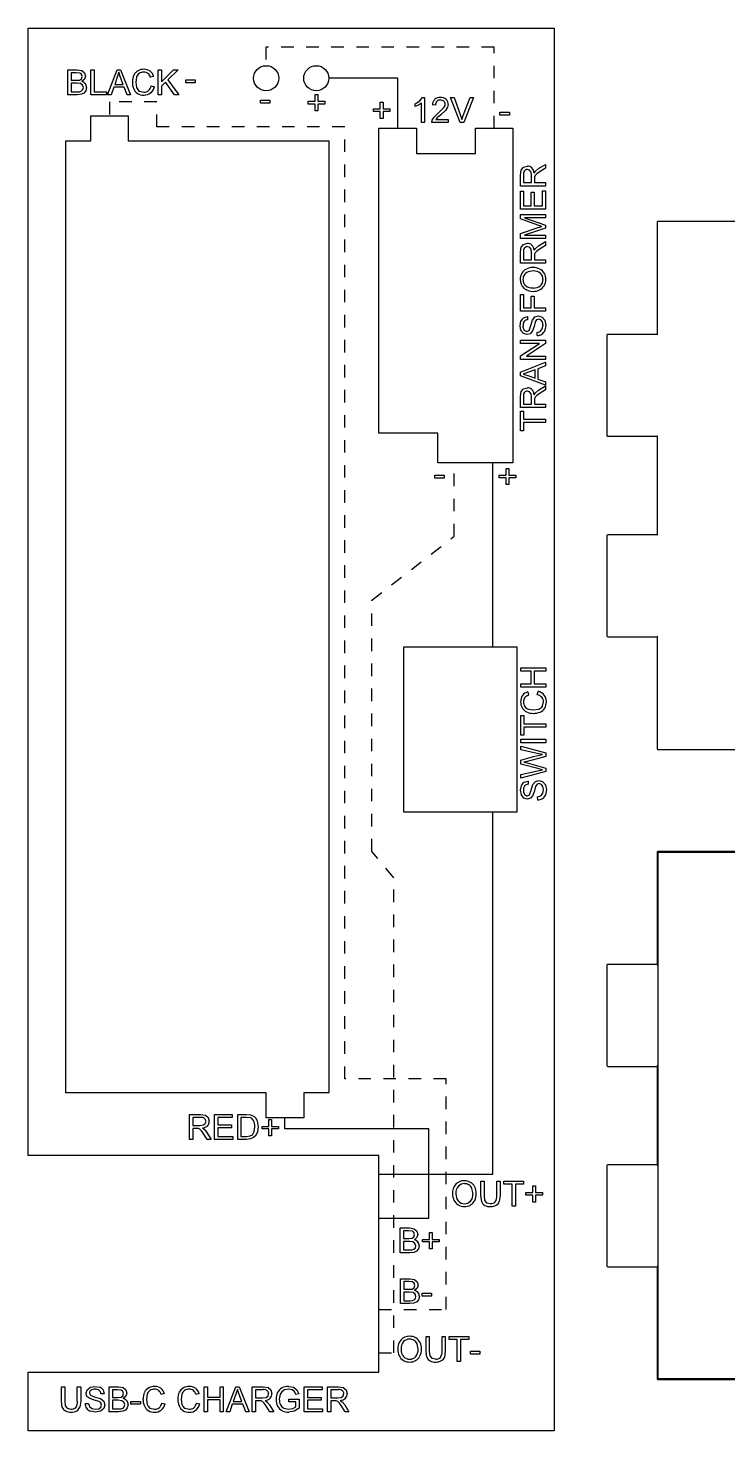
# Model space of a CAD drawing. Extents: x -86 to 84, y -61 to 112.
# Drawn here: x -82.2 to -26.3, y -0.2 to 111.8 of the extents above; entities that cross this region are included whole.
import ezdxf

# ---------------------------------------------------------------- set-up
doc = ezdxf.new("R2010")
doc.units = 0
doc.header["$MEASUREMENT"] = 0
doc.linetypes.add('SMALL-DASH', pattern=[2, 1, -1])
for name, color, linetype in [('CUT', 30, 'CONTINUOUS'), ('DASH', 6, 'CONTINUOUS'), ('ETCH', 96, 'CONTINUOUS')]:
    doc.layers.add(name, color=color, linetype=linetype)

msp = doc.modelspace()

# ---------------------------------------------------------------- linework, layer by layer
at = {"layer": 'CUT'}
for p, q in [((-82.15, 21.75), (-82.15, 111.75)), ((-82.15, 111.75), (-40.15, 111.75)), ((-40.15, 111.75), (-40.15, -0.25)), ((-77.15, 102.75), (-77.15, 104.75)), ((-77.15, 104.75), (-74.15, 104.75)), ((-74.15, 104.75), (-74.15, 102.75)), ((-54.15, 101.75), (-54.15, 103.75)), ((-54.15, 103.75), (-51.15, 103.75)), ((-51.15, 103.75), (-51.15, 101.75)), ((-46.45, 101.75), (-46.45, 103.75)), ((-46.45, 103.75), (-43.45, 103.75)), ((-43.45, 103.75), (-43.45, 101.75)), ((-79.15, 26.75), (-79.15, 102.75)), ((-79.15, 102.75), (-77.15, 102.75)), ((-74.15, 102.75), (-63.15, 102.75)), ((-63.15, 102.75), (-60.15, 102.75)), ((-60.15, 102.75), (-58.15, 102.75)), ((-58.15, 102.75), (-58.15, 26.75)), ((-54.15, 79.75), (-54.15, 101.75)), ((-51.15, 101.75), (-46.45, 101.75)), ((-43.45, 101.75), (-43.45, 79.75)), ((-54.15, 79.4), (-54.15, 79.75)), ((-43.45, 79.75), (-43.45, 79.05)), ((-49.45, 79.4), (-54.15, 79.4)), ((-49.45, 77.05), (-49.45, 79.4)), ((-43.45, 79.05), (-43.45, 77.05)), ((-46.45, 77.05), (-49.45, 77.05)), ((-43.45, 77.05), (-46.45, 77.05)), ((-52.15, 49.15), (-52.15, 62.35)), ((-52.15, 62.35), (-43.15, 62.35)), ((-43.15, 62.35), (-43.15, 49.15)), ((-43.15, 49.15), (-52.15, 49.15)), ((-77.15, 26.75), (-79.15, 26.75)), ((-74.15, 26.75), (-77.15, 26.75)), ((-63.15, 26.75), (-74.15, 26.75)), ((-63.15, 24.75), (-63.15, 26.75)), ((-58.15, 26.75), (-60.15, 26.75)), ((-60.15, 26.75), (-60.15, 24.75)), ((-60.15, 24.75), (-63.15, 24.75)), ((-54.15, 21.75), (-82.15, 21.75)), ((-54.15, 4.45), (-54.15, 21.75)), ((-82.15, 4.45), (-54.15, 4.45)), ((-82.15, 3.75), (-82.15, 4.45)), ((-82.15, -0.25), (-82.15, 3.75)), ((-40.15, -0.25), (-82.15, -0.25))]:
    msp.add_line(p, q, dxfattribs=at)
at = {"layer": 'CUT', "color": 0}
for p, q in [((-31.93, 96.28), (-31.95, 96.24)), ((-31.95, 96.24), (-31.95, 96.23)), ((-31.95, 96.23), (-31.95, 87.3)), ((-31.89, 96.3), (-31.93, 96.28)), ((-31.88, 96.3), (-31.89, 96.3)), ((-19.95, 96.3), (-31.88, 96.3)), ((-35.93, 87.28), (-35.95, 87.24)), ((-35.95, 87.24), (-35.95, 87.23)), ((-35.95, 87.23), (-35.95, 79.23)), ((-35.89, 87.3), (-35.93, 87.28)), ((-35.88, 87.3), (-35.89, 87.3)), ((-31.95, 87.3), (-35.88, 87.3)), ((-31.95, 87.3), (-31.95, 87.29)), ((-31.94, 87.3), (-31.95, 87.3)), ((-31.95, 87.29), (-31.94, 87.27)), ((-31.92, 87.29), (-31.94, 87.3)), ((-31.94, 87.27), (-31.93, 87.27)), ((-31.93, 87.27), (-31.92, 87.29)), ((-35.95, 79.23), (-35.95, 79.22)), ((-35.95, 79.22), (-35.93, 79.18)), ((-35.93, 79.18), (-35.89, 79.16)), ((-35.89, 79.16), (-35.88, 79.16)), ((-35.88, 79.16), (-31.95, 79.16)), ((-31.94, 79.19), (-31.95, 79.17)), ((-31.95, 79.17), (-31.95, 79.16)), ((-31.95, 79.16), (-31.94, 79.16)), ((-31.95, 79.16), (-31.95, 71.3)), ((-31.93, 79.19), (-31.94, 79.19)), ((-31.94, 79.16), (-31.92, 79.17)), ((-31.92, 79.17), (-31.93, 79.19)), ((-35.93, 71.28), (-35.95, 71.24)), ((-35.95, 71.24), (-35.95, 71.23)), ((-35.95, 71.23), (-35.95, 63.23)), ((-35.89, 71.3), (-35.93, 71.28)), ((-35.88, 71.3), (-35.89, 71.3)), ((-31.95, 71.3), (-35.88, 71.3)), ((-31.95, 71.3), (-31.95, 71.29)), ((-31.94, 71.3), (-31.95, 71.3)), ((-31.95, 71.29), (-31.94, 71.27)), ((-31.92, 71.29), (-31.94, 71.3)), ((-31.94, 71.27), (-31.93, 71.27)), ((-31.93, 71.27), (-31.92, 71.29)), ((-35.95, 63.23), (-35.95, 63.22)), ((-35.95, 63.22), (-35.93, 63.18)), ((-35.93, 63.18), (-35.89, 63.16)), ((-35.89, 63.16), (-35.88, 63.16)), ((-35.88, 63.16), (-31.95, 63.16)), ((-31.94, 63.19), (-31.95, 63.17)), ((-31.95, 63.17), (-31.95, 63.16)), ((-31.95, 63.16), (-31.94, 63.16)), ((-31.95, 63.16), (-31.95, 54.23)), ((-31.93, 63.19), (-31.94, 63.19)), ((-31.94, 63.16), (-31.92, 63.17)), ((-31.92, 63.17), (-31.93, 63.19)), ((-31.95, 54.23), (-31.95, 54.22)), ((-31.95, 54.22), (-31.93, 54.18)), ((-31.93, 54.18), (-31.89, 54.16)), ((-31.89, 54.16), (-31.88, 54.16)), ((-31.88, 54.16), (-19.95, 54.16)), ((-31.93, 45.98), (-31.95, 45.94)), ((-31.95, 45.94), (-31.95, 45.93)), ((-31.95, 45.93), (-31.95, 37)), ((-31.89, 46), (-31.93, 45.98)), ((-31.88, 46), (-31.89, 46)), ((-19.95, 46), (-31.88, 46)), ((-35.93, 36.98), (-35.95, 36.94)), ((-35.89, 37), (-35.93, 36.98)), ((-35.88, 37), (-35.89, 37)), ((-31.95, 37), (-35.88, 37)), ((-31.95, 37), (-31.95, 36.99)), ((-31.94, 37), (-31.95, 37)), ((-31.95, 36.99), (-31.94, 36.97)), ((-31.92, 36.99), (-31.94, 37)), ((-31.94, 36.97), (-31.92, 36.97)), ((-31.92, 36.97), (-31.92, 36.99)), ((-35.95, 36.94), (-35.95, 36.93)), ((-35.95, 36.93), (-35.95, 28.93)), ((-35.95, 28.93), (-35.95, 28.92)), ((-35.95, 28.92), (-35.93, 28.88)), ((-35.93, 28.88), (-35.89, 28.86)), ((-35.89, 28.86), (-35.88, 28.86)), ((-35.88, 28.86), (-31.95, 28.86)), ((-31.94, 28.89), (-31.95, 28.87)), ((-31.95, 28.87), (-31.95, 28.86)), ((-31.95, 28.86), (-31.94, 28.86)), ((-31.95, 28.86), (-31.95, 21)), ((-31.92, 28.89), (-31.94, 28.89)), ((-31.94, 28.86), (-31.92, 28.87)), ((-31.92, 28.87), (-31.92, 28.89)), ((-35.93, 20.98), (-35.95, 20.94)), ((-35.95, 20.94), (-35.95, 20.93)), ((-35.95, 20.93), (-35.95, 12.93)), ((-35.89, 21), (-35.93, 20.98)), ((-35.88, 21), (-35.89, 21)), ((-31.95, 21), (-35.88, 21)), ((-31.95, 21), (-31.95, 20.99)), ((-31.94, 21), (-31.95, 21)), ((-31.95, 20.99), (-31.94, 20.97)), ((-31.92, 20.99), (-31.94, 21)), ((-31.94, 20.97), (-31.92, 20.97)), ((-31.92, 20.97), (-31.92, 20.99)), ((-35.95, 12.93), (-35.95, 12.92)), ((-35.95, 12.92), (-35.93, 12.88)), ((-35.93, 12.88), (-35.89, 12.86)), ((-35.89, 12.86), (-35.88, 12.86)), ((-35.88, 12.86), (-31.95, 12.86)), ((-31.94, 12.89), (-31.95, 12.87)), ((-31.95, 12.87), (-31.95, 12.86)), ((-31.95, 12.86), (-31.94, 12.86)), ((-31.95, 12.86), (-31.95, 3.93)), ((-31.92, 12.89), (-31.94, 12.89)), ((-31.94, 12.86), (-31.92, 12.87)), ((-31.92, 12.87), (-31.92, 12.89)), ((-31.95, 3.93), (-31.95, 3.92)), ((-31.95, 3.92), (-31.93, 3.88)), ((-31.93, 3.88), (-31.89, 3.86)), ((-31.89, 3.86), (-31.88, 3.86)), ((-31.88, 3.86), (-24.88, 3.86))]:
    msp.add_line(p, q, dxfattribs=at)
at = {"layer": 'CUT'}
for centre in [(-63.15, 107.75), (-59.15, 107.75)]:
    msp.add_circle(centre, 1, dxfattribs=at)
at = {"layer": 'DASH', "linetype": 'SMALL-DASH'}
for p, q in [((-44.95, 110.24), (-63.17, 110.24)), ((-63.17, 110.24), (-63.16, 108.75)), ((-44.95, 103.75), (-44.95, 110.24)), ((-71.88, 105.86), (-75.65, 105.86)), ((-75.65, 105.86), (-75.65, 104.75)), ((-71.88, 103.86), (-71.88, 105.86)), ((-56.88, 103.86), (-71.88, 103.86)), ((-56.88, 27.86), (-56.88, 103.86)), ((-48.15, 71.18), (-48.15, 77.05)), ((-54.71, 66.07), (-48.15, 71.18)), ((-54.71, 46.02), (-54.71, 66.07)), ((-52.97, 43.9), (-54.71, 46.02)), ((-52.97, 5.98), (-52.97, 43.9)), ((-48.79, 27.86), (-56.88, 27.86)), ((-48.79, 9.45), (-48.79, 27.86)), ((-54.15, 9.45), (-48.79, 9.45)), ((-54.15, 5.98), (-52.97, 5.98))]:
    msp.add_line(p, q, dxfattribs=at)
at = {"layer": 'ETCH'}
for p, q in [((-78.99, 106.43), (-78.99, 108.42)), ((-78.99, 108.42), (-78.24, 108.42)), ((-78.72, 108.19), (-78.72, 107.58)), ((-78.32, 108.19), (-78.72, 108.19)), ((-78.72, 107.58), (-78.29, 107.58)), ((-78.02, 108.16), (-78.32, 108.19)), ((-78.29, 107.58), (-78.04, 107.6)), ((-78.24, 108.42), (-77.87, 108.36)), ((-78.04, 107.6), (-77.89, 107.7)), ((-77.89, 108.06), (-78.02, 108.16)), ((-77.84, 107.88), (-77.89, 108.06)), ((-77.89, 107.7), (-77.84, 107.88)), ((-77.87, 108.36), (-77.65, 108.17)), ((-77.65, 107.67), (-77.86, 107.48)), ((-77.65, 108.17), (-77.58, 107.91)), ((-77.58, 107.91), (-77.65, 107.67)), ((-77.14, 106.43), (-77.14, 108.42)), ((-77.14, 108.42), (-76.88, 108.42)), ((-76.88, 108.42), (-76.88, 106.66)), ((-75.81, 106.43), (-75.05, 108.42)), ((-75.03, 107.83), (-75.24, 107.25)), ((-75.05, 108.42), (-74.77, 108.42)), ((-74.91, 108.22), (-75.03, 107.83)), ((-74.77, 107.8), (-74.91, 108.22)), ((-74.77, 108.42), (-73.97, 106.43)), ((-74.55, 107.25), (-74.77, 107.8)), ((-73.5, 107.83), (-73.56, 107.44)), ((-72.12, 107.88), (-72.38, 107.82)), ((-71.76, 106.43), (-71.76, 108.42)), ((-71.76, 108.42), (-71.49, 108.42)), ((-71.49, 108.42), (-71.49, 107.47)), ((-71.49, 107.47), (-70.54, 108.42)), ((-70.17, 108.42), (-70.99, 107.62)), ((-70.99, 107.62), (-70.12, 106.43)), ((-70.54, 108.42), (-70.17, 108.42)), ((-69.57, 107.39), (-69.57, 107.62)), ((-69.57, 107.62), (-68.81, 107.62)), ((-68.81, 107.62), (-68.81, 107.39)), ((-52.65, 107.75), (-58.15, 107.75)), ((-52.65, 107.65), (-52.65, 107.75)), ((-52.65, 103.75), (-52.65, 107.65)), ((-78.23, 106.43), (-78.99, 106.43)), ((-78.72, 107.35), (-78.72, 106.66)), ((-78.26, 107.35), (-78.72, 107.35)), ((-78.72, 106.66), (-78.22, 106.66)), ((-77.97, 107.32), (-78.26, 107.35)), ((-77.9, 106.47), (-78.23, 106.43)), ((-78.22, 106.66), (-78.04, 106.67)), ((-78.04, 106.67), (-77.89, 106.73)), ((-77.81, 107.2), (-77.97, 107.32)), ((-77.69, 106.56), (-77.9, 106.47)), ((-77.89, 106.73), (-77.78, 106.84)), ((-77.74, 107.01), (-77.81, 107.2)), ((-77.78, 106.84), (-77.74, 107.01)), ((-77.54, 106.75), (-77.69, 106.56)), ((-77.48, 107.01), (-77.54, 106.75)), ((-75.89, 106.43), (-77.14, 106.43)), ((-76.88, 106.66), (-75.89, 106.66)), ((-75.89, 106.66), (-75.89, 106.43)), ((-75.53, 106.43), (-75.81, 106.43)), ((-75.32, 107.04), (-75.53, 106.43)), ((-74.47, 107.04), (-75.32, 107.04)), ((-75.24, 107.25), (-74.55, 107.25)), ((-74.25, 106.43), (-74.47, 107.04)), ((-73.97, 106.43), (-74.25, 106.43)), ((-73.56, 107.44), (-73.49, 107)), ((-73.26, 106.72), (-72.92, 106.63)), ((-72.34, 107.13), (-72.07, 107.07)), ((-71.49, 106.43), (-71.76, 106.43)), ((-71.17, 107.43), (-71.49, 107.12)), ((-71.49, 107.12), (-71.49, 106.43)), ((-70.46, 106.43), (-71.17, 107.43)), ((-70.12, 106.43), (-70.46, 106.43)), ((-68.81, 107.39), (-69.57, 107.39)), ((-59.24, 105.91), (-59.24, 106.45)), ((-59.24, 106.45), (-59.02, 106.45)), ((-59.02, 106.45), (-59.02, 105.91)), ((-63.61, 105.76), (-63.61, 105.99)), ((-63.61, 105.99), (-62.85, 105.99)), ((-62.85, 105.76), (-63.61, 105.76)), ((-62.85, 105.99), (-62.85, 105.76)), ((-59.79, 105.69), (-59.79, 105.91)), ((-59.79, 105.91), (-59.24, 105.91)), ((-59.24, 105.69), (-59.79, 105.69)), ((-59.24, 105.15), (-59.24, 105.69)), ((-59.02, 105.91), (-58.47, 105.91)), ((-58.47, 105.69), (-59.02, 105.69)), ((-59.02, 105.69), (-59.02, 105.15)), ((-58.47, 105.91), (-58.47, 105.69)), ((-54.59, 105.08), (-54.59, 105.3)), ((-54.59, 105.3), (-54.05, 105.3)), ((-54.05, 105.3), (-54.05, 105.84)), ((-54.05, 105.84), (-53.82, 105.84)), ((-53.82, 105.84), (-53.82, 105.3)), ((-53.82, 105.3), (-53.27, 105.3)), ((-53.27, 105.3), (-53.27, 105.08)), ((-51.25, 105.71), (-50.89, 105.95)), ((-51.25, 105.48), (-51.25, 105.71)), ((-50.99, 105.6), (-51.25, 105.48)), ((-50.75, 105.77), (-50.99, 105.6)), ((-50.89, 105.95), (-50.67, 106.21)), ((-50.75, 104.21), (-50.75, 105.77)), ((-50.67, 106.21), (-50.51, 106.21)), ((-50.51, 106.21), (-50.51, 104.21)), ((-49.65, 105.6), (-49.89, 105.63)), ((-49.43, 104.95), (-48.99, 105.38)), ((-48.67, 105.43), (-48.83, 105.18)), ((-48.62, 105.66), (-48.67, 105.43)), ((-47.67, 104.21), (-48.43, 106.2)), ((-48.43, 106.2), (-48.15, 106.2)), ((-48.15, 106.2), (-47.64, 104.76)), ((-47.42, 104.76), (-46.87, 106.2)), ((-46.59, 106.2), (-47.38, 104.21)), ((-46.87, 106.2), (-46.59, 106.2)), ((-59.02, 105.15), (-59.24, 105.15)), ((-54.05, 105.08), (-54.59, 105.08)), ((-54.05, 104.54), (-54.05, 105.08)), ((-53.82, 104.54), (-54.05, 104.54)), ((-53.27, 105.08), (-53.82, 105.08)), ((-53.82, 105.08), (-53.82, 104.54)), ((-50.51, 104.21), (-50.75, 104.21)), ((-49.92, 104.21), (-49.9, 104.39)), ((-48.62, 104.21), (-49.92, 104.21)), ((-49.9, 104.39), (-49.74, 104.65)), ((-49.74, 104.65), (-49.43, 104.95)), ((-49.49, 104.59), (-49.6, 104.45)), ((-49.6, 104.45), (-48.62, 104.45)), ((-49.2, 104.83), (-49.49, 104.59)), ((-48.83, 105.18), (-49.2, 104.83)), ((-48.62, 104.45), (-48.62, 104.21)), ((-47.38, 104.21), (-47.67, 104.21)), ((-47.64, 104.76), (-47.53, 104.44)), ((-47.53, 104.44), (-47.42, 104.76)), ((-44.5, 104.8), (-44.5, 105.03)), ((-44.5, 105.03), (-43.74, 105.03)), ((-43.74, 104.8), (-44.5, 104.8)), ((-43.74, 105.03), (-43.74, 104.8)), ((-41.4, 100.53), (-40.86, 100.87)), ((-40.86, 100.87), (-40.86, 100.56)), ((-42.84, 100.02), (-42.79, 100.42)), ((-42.84, 99.14), (-42.84, 100.02)), ((-42.79, 100.42), (-42.6, 100.64)), ((-42.62, 100.03), (-42.62, 99.41)), ((-42.6, 100.64), (-42.3, 100.72)), ((-42.12, 100.41), (-42.3, 100.46)), ((-42, 100.25), (-42.12, 100.41)), ((-41.96, 99.97), (-42, 100.25)), ((-41.96, 99.41), (-41.96, 99.97)), ((-41.76, 100.17), (-41.66, 100.32)), ((-41.73, 99.86), (-41.74, 99.71)), ((-41.74, 99.71), (-41.74, 99.41)), ((-41.67, 99.98), (-41.73, 99.86)), ((-41.54, 100.11), (-41.67, 99.98)), ((-41.66, 100.32), (-41.4, 100.53)), ((-41.27, 100.3), (-41.54, 100.11)), ((-40.86, 100.56), (-41.27, 100.3)), ((-40.86, 99.14), (-42.84, 99.14)), ((-42.84, 97.3), (-42.84, 98.72)), ((-42.84, 98.72), (-42.62, 98.72)), ((-42.62, 99.41), (-41.96, 99.41)), ((-42.62, 98.72), (-42.62, 97.57)), ((-42, 97.57), (-42, 98.65)), ((-42, 98.65), (-41.77, 98.65)), ((-41.77, 98.65), (-41.77, 97.57)), ((-41.74, 99.41), (-40.86, 99.41)), ((-41.09, 97.57), (-41.09, 98.77)), ((-41.09, 98.77), (-40.86, 98.77)), ((-40.86, 99.41), (-40.86, 99.14)), ((-40.86, 98.77), (-40.86, 97.3)), ((-42.62, 97.57), (-42, 97.57)), ((-41.77, 97.57), (-41.09, 97.57)), ((-40.86, 97.3), (-42.84, 97.3)), ((-42.84, 96.52), (-42.84, 96.87)), ((-42.84, 96.87), (-40.86, 96.87)), ((-41.46, 96.03), (-42.84, 96.52)), ((-40.86, 96.6), (-42.52, 96.6)), ((-42.52, 96.6), (-40.86, 96.02)), ((-40.86, 96.87), (-40.86, 96.6)), ((-42.84, 95.36), (-41.44, 95.83)), ((-42.84, 94.95), (-42.84, 95.36)), ((-40.86, 95.79), (-42.54, 95.22)), ((-42.54, 95.22), (-40.86, 95.22)), ((-41.15, 95.92), (-41.46, 96.03)), ((-41.44, 95.83), (-41.15, 95.92)), ((-40.86, 96.02), (-40.86, 95.79)), ((-40.86, 95.22), (-40.86, 94.95)), ((-40.86, 94.95), (-42.84, 94.95)), ((-42.84, 93.87), (-42.79, 94.27)), ((-42.79, 94.27), (-42.6, 94.48)), ((-42.6, 94.48), (-42.3, 94.57)), ((-42.12, 94.25), (-42.3, 94.3)), ((-42, 94.09), (-42.12, 94.25)), ((-41.96, 93.81), (-42, 94.09)), ((-41.76, 94.01), (-41.66, 94.16)), ((-41.66, 94.16), (-41.4, 94.37)), ((-41.27, 94.14), (-41.54, 93.95)), ((-41.4, 94.37), (-40.86, 94.71)), ((-40.86, 94.4), (-41.27, 94.14)), ((-40.86, 94.71), (-40.86, 94.4)), ((-42.84, 92.99), (-42.84, 93.87)), ((-40.86, 92.99), (-42.84, 92.99)), ((-42.62, 93.88), (-42.62, 93.25)), ((-42.62, 93.25), (-41.96, 93.25)), ((-41.96, 93.25), (-41.96, 93.81)), ((-41.73, 93.7), (-41.74, 93.56)), ((-41.74, 93.56), (-41.74, 93.25)), ((-41.74, 93.25), (-40.86, 93.25)), ((-41.67, 93.82), (-41.73, 93.7)), ((-41.54, 93.95), (-41.67, 93.82)), ((-40.86, 93.25), (-40.86, 92.99)), ((-41.85, 92.36), (-42.27, 92.28)), ((-42.84, 89.14), (-42.84, 90.48)), ((-42.84, 90.48), (-42.62, 90.48)), ((-42.62, 90.48), (-42.62, 89.41)), ((-41.99, 89.41), (-41.99, 90.34)), ((-41.99, 90.34), (-41.76, 90.34)), ((-41.76, 90.34), (-41.76, 89.41)), ((-40.86, 89.14), (-42.84, 89.14)), ((-42.62, 89.41), (-41.99, 89.41)), ((-42.6, 88.63), (-42.29, 88.72)), ((-42.29, 88.72), (-42.28, 88.46)), ((-41.9, 88.43), (-41.7, 88.69)), ((-41.76, 89.41), (-40.86, 89.41)), ((-41.7, 88.69), (-41.42, 88.77)), ((-41.39, 88.51), (-41.56, 88.46)), ((-41.42, 88.77), (-41.12, 88.68)), ((-41.22, 88.45), (-41.39, 88.51)), ((-41.12, 88.68), (-40.9, 88.42)), ((-40.86, 89.41), (-40.86, 89.14)), ((-42.88, 87.98), (-42.81, 88.37)), ((-42.81, 87.61), (-42.88, 87.98)), ((-42.61, 87.36), (-42.81, 87.61)), ((-42.33, 87.28), (-42.61, 87.36)), ((-42.35, 87.54), (-42.17, 87.62)), ((-42.17, 87.62), (-42.03, 88)), ((-41.9, 87.57), (-42.08, 87.35)), ((-42.03, 88), (-41.9, 88.43)), ((-41.77, 87.94), (-41.9, 87.57)), ((-41.67, 88.29), (-41.77, 87.94)), ((-41.56, 88.46), (-41.67, 88.29)), ((-41.52, 87.46), (-41.27, 87.54)), ((-41.51, 87.21), (-41.52, 87.46)), ((-41.27, 87.54), (-41.11, 87.73)), ((-41.09, 88.29), (-41.22, 88.45)), ((-41.11, 87.73), (-41.05, 88.03)), ((-41.05, 88.03), (-41.09, 88.29)), ((-40.9, 88.42), (-40.82, 88.04)), ((-40.82, 88.04), (-40.9, 87.6)), ((-42.84, 86.58), (-42.84, 86.84)), ((-42.84, 86.84), (-40.86, 86.84)), ((-42.84, 85.58), (-41.32, 86.58)), ((-41.32, 86.58), (-42.84, 86.58)), ((-40.86, 86.56), (-42.38, 85.57)), ((-42.08, 87.35), (-42.33, 87.28)), ((-40.86, 86.84), (-40.86, 86.56)), ((-42.84, 85.3), (-42.84, 85.58)), ((-40.86, 85.3), (-42.84, 85.3)), ((-42.38, 85.57), (-40.86, 85.57)), ((-40.86, 85.57), (-40.86, 85.3)), ((-42.84, 84.27), (-40.86, 85.07)), ((-42.84, 83.98), (-42.84, 84.27)), ((-42.22, 84.27), (-42.64, 84.13)), ((-42.64, 84.13), (-42.26, 84.01)), ((-42.26, 84.01), (-41.68, 83.79)), ((-41.68, 84.48), (-42.22, 84.27)), ((-41.68, 83.79), (-41.68, 84.48)), ((-40.86, 84.78), (-41.46, 84.56)), ((-41.46, 84.56), (-41.46, 83.72)), ((-40.86, 85.07), (-40.86, 84.78)), ((-40.86, 83.23), (-42.84, 83.98)), ((-42.79, 82.74), (-42.6, 82.95)), ((-42.6, 82.95), (-42.3, 83.04)), ((-41.46, 83.72), (-40.86, 83.51)), ((-41.4, 82.84), (-40.86, 83.18)), ((-40.86, 83.51), (-40.86, 83.23)), ((-40.86, 83.18), (-40.86, 82.87)), ((-42.84, 82.34), (-42.79, 82.74)), ((-42.84, 81.46), (-42.84, 82.34)), ((-42.62, 82.35), (-42.62, 81.72)), ((-42.12, 82.72), (-42.3, 82.77)), ((-42, 82.56), (-42.12, 82.72)), ((-41.96, 82.28), (-42, 82.56)), ((-41.96, 81.72), (-41.96, 82.28)), ((-41.76, 82.48), (-41.66, 82.63)), ((-41.73, 82.17), (-41.74, 82.03)), ((-41.74, 82.03), (-41.74, 81.72)), ((-41.67, 82.29), (-41.73, 82.17)), ((-41.54, 82.42), (-41.67, 82.29)), ((-41.66, 82.63), (-41.4, 82.84)), ((-41.27, 82.61), (-41.54, 82.42)), ((-40.86, 82.87), (-41.27, 82.61)), ((-40.86, 81.46), (-42.84, 81.46)), ((-42.84, 79.61), (-42.84, 81.18)), ((-42.84, 81.18), (-42.62, 81.18)), ((-42.62, 81.72), (-41.96, 81.72)), ((-42.62, 81.18), (-42.62, 80.53)), ((-41.74, 81.72), (-40.86, 81.72)), ((-40.86, 81.72), (-40.86, 81.46)), ((-42.62, 79.61), (-42.84, 79.61)), ((-42.62, 80.53), (-40.86, 80.53)), ((-40.86, 80.27), (-42.62, 80.27)), ((-42.62, 80.27), (-42.62, 79.61)), ((-40.86, 80.53), (-40.86, 80.27)), ((-45.06, 62.35), (-45.06, 77.05)), ((-44, 76.06), (-44, 76.6)), ((-44, 76.6), (-43.77, 76.6)), ((-43.77, 76.6), (-43.77, 76.06)), ((-49.69, 75.83), (-49.69, 76.06)), ((-49.69, 76.06), (-48.93, 76.06)), ((-48.93, 75.83), (-49.69, 75.83)), ((-48.93, 76.06), (-48.93, 75.83)), ((-44.54, 75.85), (-44.54, 76.06)), ((-44.54, 76.06), (-44, 76.06)), ((-44, 75.85), (-44.54, 75.85)), ((-44, 75.3), (-44, 75.85)), ((-43.77, 75.3), (-44, 75.3)), ((-43.77, 76.06), (-43.23, 76.06)), ((-43.23, 75.85), (-43.77, 75.85)), ((-43.77, 75.85), (-43.77, 75.3)), ((-43.23, 76.06), (-43.23, 75.85)), ((-42.81, 60.41), (-42.81, 60.68)), ((-42.81, 60.68), (-40.82, 60.68)), ((-40.82, 60.68), (-40.82, 60.41)), ((-41.99, 60.41), (-42.81, 60.41)), ((-42.81, 59.14), (-42.81, 59.4)), ((-42.81, 59.4), (-41.99, 59.4)), ((-41.99, 59.4), (-41.99, 60.41)), ((-40.82, 60.41), (-41.76, 60.41)), ((-41.76, 60.41), (-41.76, 59.4)), ((-41.76, 59.4), (-40.82, 59.4)), ((-40.82, 59.4), (-40.82, 59.14)), ((-40.82, 59.14), (-42.81, 59.14)), ((-42.26, 58.75), (-42.2, 58.49)), ((-41.52, 58.53), (-41.45, 58.8)), ((-42.21, 57.37), (-41.83, 57.31)), ((-41.83, 57.31), (-41.39, 57.38)), ((-41.1, 57.61), (-41.01, 57.95)), ((-42.81, 55.29), (-42.81, 56.86)), ((-42.81, 56.86), (-42.58, 56.86)), ((-42.58, 56.86), (-42.58, 56.21)), ((-42.58, 56.21), (-40.82, 56.21)), ((-40.82, 56.21), (-40.82, 55.94)), ((-42.58, 55.29), (-42.81, 55.29)), ((-42.81, 54.7), (-42.81, 54.97)), ((-42.81, 54.97), (-40.82, 54.97)), ((-40.82, 55.94), (-42.58, 55.94)), ((-42.58, 55.94), (-42.58, 55.29)), ((-40.82, 54.97), (-40.82, 54.7)), ((-40.82, 54.7), (-42.81, 54.7)), ((-42.81, 54.14), (-42.81, 54.41)), ((-42.81, 54.41), (-40.82, 53.89)), ((-41.53, 53.84), (-42.81, 54.14)), ((-41.1, 53.75), (-41.53, 53.84)), ((-40.82, 53.89), (-40.82, 53.61)), ((-42.81, 53.31), (-41.8, 53.59)), ((-42.81, 52.99), (-42.81, 53.31)), ((-41.46, 52.63), (-42.81, 52.99)), ((-42.33, 53.21), (-42.57, 53.14)), ((-42.57, 53.14), (-42.33, 53.08)), ((-40.82, 53.61), (-42.33, 53.21)), ((-42.33, 53.08), (-40.82, 52.67)), ((-41.8, 53.59), (-41.1, 53.75)), ((-40.82, 52.67), (-40.82, 52.39)), ((-42.81, 52.15), (-41.5, 52.44)), ((-40.82, 52.39), (-42.81, 51.87)), ((-42.81, 51.87), (-42.81, 52.15)), ((-42.56, 51.55), (-42.25, 51.64)), ((-42.25, 51.64), (-42.24, 51.38)), ((-41.86, 51.35), (-41.66, 51.61)), ((-41.66, 51.61), (-41.38, 51.69)), ((-41.5, 52.44), (-41.1, 52.53)), ((-41.1, 52.53), (-41.46, 52.63)), ((-41.38, 51.69), (-41.08, 51.6)), ((-41.08, 51.6), (-40.86, 51.34)), ((-42.84, 50.9), (-42.77, 51.29)), ((-42.77, 50.53), (-42.84, 50.9)), ((-42.57, 50.28), (-42.77, 50.53)), ((-42.31, 50.46), (-42.13, 50.54)), ((-42.13, 50.54), (-41.99, 50.92)), ((-41.86, 50.48), (-42.04, 50.27)), ((-41.99, 50.92), (-41.86, 51.35)), ((-41.73, 50.86), (-41.86, 50.48)), ((-41.64, 51.21), (-41.73, 50.86)), ((-41.52, 51.38), (-41.64, 51.21)), ((-41.35, 51.43), (-41.52, 51.38)), ((-41.48, 50.38), (-41.23, 50.46)), ((-41.18, 51.37), (-41.35, 51.43)), ((-41.23, 50.46), (-41.07, 50.65)), ((-41.06, 51.21), (-41.18, 51.37)), ((-41.07, 50.65), (-41.01, 50.95)), ((-41.01, 50.95), (-41.06, 51.21)), ((-40.86, 51.34), (-40.78, 50.96)), ((-40.78, 50.96), (-40.86, 50.52)), ((-42.29, 50.2), (-42.57, 50.28)), ((-42.04, 50.27), (-42.29, 50.2)), ((-41.47, 50.12), (-41.48, 50.38)), ((-45.06, 20.25), (-45.06, 49.15)), ((-31.88, 45.93), (-31.88, 3.93)), ((80.12, 45.93), (-31.88, 45.93)), ((-69.27, 23.03), (-69.27, 25.02)), ((-69.27, 25.02), (-68.39, 25.02)), ((-69, 24.79), (-69, 24.14)), ((-68.38, 24.79), (-69, 24.79)), ((-68.39, 25.02), (-67.99, 24.97)), ((-67.99, 24.97), (-67.77, 24.78)), ((-67.77, 24.78), (-67.69, 24.48)), ((-67.27, 23.03), (-67.27, 25.02)), ((-67.27, 25.02), (-65.85, 25.02)), ((-65.85, 24.79), (-67, 24.79)), ((-67, 24.79), (-67, 24.18)), ((-65.85, 25.02), (-65.85, 24.79)), ((-65.42, 23.03), (-65.42, 25.02)), ((-65.42, 25.02), (-64.74, 25.02)), ((-65.16, 24.79), (-65.16, 23.26)), ((-64.74, 24.79), (-65.16, 24.79)), ((-64.74, 25.02), (-64.39, 24.99)), ((-64.4, 24.75), (-64.74, 24.79)), ((-64.39, 24.99), (-64.1, 24.85)), ((-61.65, 23.86), (-61.65, 24.75)), ((-69, 24.14), (-68.44, 24.14)), ((-68.7, 23.91), (-69, 23.91)), ((-69, 23.91), (-69, 23.03)), ((-68.56, 23.9), (-68.7, 23.91)), ((-68.44, 23.85), (-68.56, 23.9)), ((-68.44, 24.14), (-68.16, 24.18)), ((-68.3, 23.72), (-68.44, 23.85)), ((-68.12, 23.45), (-68.3, 23.72)), ((-68.24, 23.94), (-68.09, 23.84)), ((-68.16, 24.18), (-68.01, 24.3)), ((-68.09, 23.84), (-67.88, 23.57)), ((-68.01, 24.3), (-67.95, 24.47)), ((-67.88, 23.57), (-67.54, 23.03)), ((-67, 24.18), (-65.92, 24.18)), ((-65.92, 23.95), (-67, 23.95)), ((-67, 23.95), (-67, 23.26)), ((-65.92, 24.18), (-65.92, 23.95)), ((-64.25, 23.4), (-64.1, 23.66)), ((-64.1, 23.66), (-64.05, 24.04)), ((-63.84, 23.64), (-63.97, 23.35)), ((-63.86, 24.51), (-63.79, 24.04)), ((-63.79, 24.04), (-63.84, 23.64)), ((-63.48, 23.86), (-63.48, 24.07)), ((-63.48, 24.07), (-62.94, 24.07)), ((-62.94, 23.86), (-63.48, 23.86)), ((-62.94, 24.07), (-62.94, 24.62)), ((-62.94, 24.62), (-62.71, 24.62)), ((-62.94, 23.31), (-62.94, 23.86)), ((-62.71, 24.62), (-62.71, 24.07)), ((-62.71, 24.07), (-62.17, 24.07)), ((-62.17, 23.86), (-62.71, 23.86)), ((-62.71, 23.86), (-62.71, 23.31)), ((-62.17, 24.07), (-62.17, 23.86)), ((-50.17, 23.86), (-61.65, 23.86)), ((-50.17, 16.75), (-50.17, 23.86)), ((-69, 23.03), (-69.27, 23.03)), ((-67.86, 23.03), (-68.12, 23.45)), ((-67.54, 23.03), (-67.86, 23.03)), ((-65.8, 23.03), (-67.27, 23.03)), ((-67, 23.26), (-65.8, 23.26)), ((-65.8, 23.26), (-65.8, 23.03)), ((-64.71, 23.03), (-65.42, 23.03)), ((-65.16, 23.26), (-64.73, 23.26)), ((-64.73, 23.26), (-64.43, 23.3)), ((-64.39, 23.07), (-64.71, 23.03)), ((-64.43, 23.3), (-64.25, 23.4)), ((-64.15, 23.17), (-64.39, 23.07)), ((-63.97, 23.35), (-64.15, 23.17)), ((-62.71, 23.31), (-62.94, 23.31)), ((-54.15, 20.25), (-45.06, 20.25)), ((-46.64, 18.69), (-46.73, 19.12)), ((-46.02, 18.54), (-46.02, 19.69)), ((-46.02, 19.69), (-45.75, 19.69)), ((-45.75, 19.69), (-45.75, 18.54)), ((-44.74, 18.54), (-44.74, 19.69)), ((-44.74, 19.69), (-44.48, 19.69)), ((-44.48, 19.69), (-44.48, 18.54)), ((-44.18, 19.46), (-44.18, 19.69)), ((-44.18, 19.69), (-42.61, 19.69)), ((-43.52, 19.46), (-44.18, 19.46)), ((-43.52, 17.7), (-43.52, 19.46)), ((-42.61, 19.46), (-43.26, 19.46)), ((-43.26, 19.46), (-43.26, 17.7)), ((-42.61, 19.69), (-42.61, 19.46)), ((-41.87, 18.79), (-41.87, 19.33)), ((-41.87, 19.33), (-41.64, 19.33)), ((-41.64, 19.33), (-41.64, 18.79)), ((-45.94, 18.04), (-46.02, 18.54)), ((-45.75, 18.54), (-45.71, 18.16)), ((-45.71, 18.16), (-45.55, 17.97)), ((-45.55, 17.97), (-45.27, 17.91)), ((-44.48, 18.54), (-44.54, 18.06)), ((-42.42, 18.57), (-42.42, 18.79)), ((-42.42, 18.79), (-41.87, 18.79)), ((-41.87, 18.57), (-42.42, 18.57)), ((-41.87, 18.03), (-41.87, 18.57)), ((-41.64, 18.03), (-41.87, 18.03)), ((-41.64, 18.79), (-41.1, 18.79)), ((-41.1, 18.57), (-41.64, 18.57)), ((-41.64, 18.57), (-41.64, 18.03)), ((-41.1, 18.79), (-41.1, 18.57)), ((-43.26, 17.7), (-43.52, 17.7)), ((-54.15, 16.75), (-50.17, 16.75)), ((-52.45, 13.97), (-52.45, 15.96)), ((-52.45, 15.96), (-51.7, 15.96)), ((-52.18, 15.73), (-52.18, 15.11)), ((-51.79, 15.73), (-52.18, 15.73)), ((-51.48, 15.7), (-51.79, 15.73)), ((-51.7, 15.96), (-51.33, 15.9)), ((-51.35, 15.59), (-51.48, 15.7)), ((-51.33, 15.9), (-51.11, 15.71)), ((-51.11, 15.71), (-51.04, 15.44)), ((-52.18, 15.11), (-51.75, 15.11)), ((-52.18, 14.88), (-52.18, 14.2)), ((-51.72, 14.88), (-52.18, 14.88)), ((-51.75, 15.11), (-51.5, 15.14)), ((-51.43, 14.85), (-51.72, 14.88)), ((-51.5, 15.14), (-51.35, 15.24)), ((-51.27, 14.73), (-51.43, 14.85)), ((-51.3, 15.42), (-51.35, 15.59)), ((-51.35, 15.24), (-51.3, 15.42)), ((-51.11, 15.2), (-51.32, 15.02)), ((-51.21, 14.54), (-51.27, 14.73)), ((-51.04, 15.44), (-51.11, 15.2)), ((-50.66, 14.84), (-50.66, 15.05)), ((-50.66, 15.05), (-50.12, 15.05)), ((-50.12, 14.84), (-50.66, 14.84)), ((-50.12, 15.05), (-50.12, 15.59)), ((-50.12, 15.59), (-49.89, 15.59)), ((-50.12, 14.29), (-50.12, 14.84)), ((-49.89, 15.59), (-49.89, 15.05)), ((-49.89, 15.05), (-49.35, 15.05)), ((-49.35, 14.84), (-49.89, 14.84)), ((-49.89, 14.84), (-49.89, 14.29)), ((-49.35, 15.05), (-49.35, 14.84)), ((-51.69, 13.97), (-52.45, 13.97)), ((-52.18, 14.2), (-51.68, 14.2)), ((-51.36, 14), (-51.69, 13.97)), ((-51.68, 14.2), (-51.5, 14.21)), ((-51.5, 14.21), (-51.35, 14.26)), ((-51.15, 14.1), (-51.36, 14)), ((-51.35, 14.26), (-51.24, 14.37)), ((-51.24, 14.37), (-51.21, 14.54)), ((-51, 14.28), (-51.15, 14.1)), ((-50.94, 14.54), (-51, 14.28)), ((-49.89, 14.29), (-50.12, 14.29)), ((-52.43, 9.92), (-52.43, 11.9)), ((-52.43, 11.9), (-51.68, 11.9)), ((-52.16, 11.68), (-52.16, 11.06)), ((-51.77, 11.68), (-52.16, 11.68)), ((-51.47, 11.65), (-51.77, 11.68)), ((-51.68, 11.9), (-51.31, 11.84)), ((-51.33, 11.54), (-51.47, 11.65)), ((-51.28, 11.36), (-51.33, 11.54)), ((-51.33, 11.19), (-51.28, 11.36)), ((-51.31, 11.84), (-51.1, 11.66)), ((-51.1, 11.66), (-51.02, 11.39)), ((-51.02, 11.39), (-51.09, 11.15)), ((-52.16, 11.06), (-51.74, 11.06)), ((-52.16, 10.83), (-52.16, 10.15)), ((-51.71, 10.83), (-52.16, 10.83)), ((-52.16, 10.15), (-51.66, 10.15)), ((-51.74, 11.06), (-51.49, 11.08)), ((-51.42, 10.8), (-51.71, 10.83)), ((-51.66, 10.15), (-51.48, 10.16)), ((-51.49, 11.08), (-51.33, 11.19)), ((-51.48, 10.16), (-51.33, 10.21)), ((-51.25, 10.68), (-51.42, 10.8)), ((-51.33, 10.21), (-51.23, 10.32)), ((-51.09, 11.15), (-51.3, 10.96)), ((-51.19, 10.49), (-51.25, 10.68)), ((-51.23, 10.32), (-51.19, 10.49)), ((-50.98, 10.23), (-51.13, 10.05)), ((-50.92, 10.49), (-50.98, 10.23)), ((-50.71, 10.51), (-50.71, 10.74)), ((-50.71, 10.74), (-49.95, 10.74)), ((-49.95, 10.51), (-50.71, 10.51)), ((-49.95, 10.74), (-49.95, 10.51)), ((-51.67, 9.92), (-52.43, 9.92)), ((-51.35, 9.95), (-51.67, 9.92)), ((-51.13, 10.05), (-51.35, 9.95)), ((-50.39, 6.13), (-50.39, 7.28)), ((-50.39, 7.28), (-50.13, 7.28)), ((-50.13, 7.28), (-50.13, 6.13)), ((-49.11, 6.13), (-49.11, 7.28)), ((-49.11, 7.28), (-48.85, 7.28)), ((-48.85, 7.28), (-48.85, 6.13)), ((-48.55, 7.05), (-48.55, 7.28)), ((-48.55, 7.28), (-46.98, 7.28)), ((-47.9, 7.05), (-48.55, 7.05)), ((-47.9, 5.29), (-47.9, 7.05)), ((-46.98, 7.05), (-47.63, 7.05)), ((-47.63, 7.05), (-47.63, 5.29)), ((-46.98, 7.28), (-46.98, 7.05)), ((-51.02, 6.28), (-51.1, 6.71)), ((-50.32, 5.63), (-50.39, 6.13)), ((-50.13, 6.13), (-50.08, 5.75)), ((-50.08, 5.75), (-49.92, 5.56)), ((-48.85, 6.13), (-48.92, 5.65)), ((-46.85, 5.88), (-46.85, 6.11)), ((-46.85, 6.11), (-46.09, 6.11)), ((-46.09, 5.88), (-46.85, 5.88)), ((-46.09, 6.11), (-46.09, 5.88)), ((-49.92, 5.56), (-49.64, 5.5)), ((-47.63, 5.29), (-47.9, 5.29)), ((-31.88, 3.93), (80.12, 3.93)), ((-79.49, 2.12), (-79.49, 3.27)), ((-79.49, 3.27), (-79.23, 3.27)), ((-79.23, 3.27), (-79.23, 2.13)), ((-78.22, 2.13), (-78.22, 3.27)), ((-78.22, 3.27), (-77.95, 3.27)), ((-77.95, 3.27), (-77.95, 2.12)), ((-77.52, 2.76), (-77.43, 3.04)), ((-77.45, 2.51), (-77.52, 2.76)), ((-77.23, 2.33), (-77.45, 2.51)), ((-77.43, 3.04), (-77.18, 3.24)), ((-77.25, 2.78), (-77.18, 2.6)), ((-76.85, 2.2), (-77.23, 2.33)), ((-77.18, 3.24), (-76.82, 3.31)), ((-77.18, 2.6), (-76.79, 2.46)), ((-76.82, 3.31), (-76.43, 3.24)), ((-76.79, 2.46), (-76.36, 2.33)), ((-76.36, 2.33), (-76.11, 2.13)), ((-76.07, 2.72), (-76.34, 2.71)), ((-76.17, 3.03), (-76.07, 2.72)), ((-75.67, 1.29), (-75.67, 3.27)), ((-75.67, 3.27), (-74.93, 3.27)), ((-75.41, 3.04), (-75.41, 2.43)), ((-75.01, 3.04), (-75.41, 3.04)), ((-75.41, 2.43), (-74.98, 2.43)), ((-74.71, 3.02), (-75.01, 3.04)), ((-74.98, 2.43), (-74.73, 2.45)), ((-74.93, 3.27), (-74.56, 3.21)), ((-74.73, 2.45), (-74.58, 2.56)), ((-74.58, 2.91), (-74.71, 3.02)), ((-74.53, 2.73), (-74.58, 2.91)), ((-74.58, 2.56), (-74.53, 2.73)), ((-74.56, 3.21), (-74.34, 3.03)), ((-74.34, 2.52), (-74.55, 2.33)), ((-74.34, 3.03), (-74.26, 2.76)), ((-74.26, 2.76), (-74.34, 2.52)), ((-72.65, 2.68), (-72.71, 2.3)), ((-72.71, 2.3), (-72.64, 1.85)), ((-71.26, 2.73), (-71.53, 2.67)), ((-69.88, 2.68), (-69.94, 2.3)), ((-69.94, 2.3), (-69.87, 1.85)), ((-68.49, 2.73), (-68.76, 2.67)), ((-68.11, 1.29), (-68.11, 3.27)), ((-68.11, 3.27), (-67.84, 3.27)), ((-67.84, 3.27), (-67.84, 2.45)), ((-67.84, 2.45), (-66.83, 2.45)), ((-66.83, 2.45), (-66.83, 3.27)), ((-66.83, 3.27), (-66.57, 3.27)), ((-66.57, 3.27), (-66.57, 1.29)), ((-66.34, 1.29), (-65.58, 3.27)), ((-65.56, 2.69), (-65.77, 2.11)), ((-65.58, 3.27), (-65.3, 3.27)), ((-65.44, 3.07), (-65.56, 2.69)), ((-65.3, 2.65), (-65.44, 3.07)), ((-65.3, 3.27), (-64.5, 1.29)), ((-65.08, 2.11), (-65.3, 2.65)), ((-64.26, 1.29), (-64.26, 3.27)), ((-64.26, 3.27), (-63.39, 3.27)), ((-64, 3.04), (-64, 2.39)), ((-63.38, 3.04), (-64, 3.04)), ((-64, 2.39), (-63.44, 2.39)), ((-63.44, 2.39), (-63.16, 2.43)), ((-63.39, 3.27), (-62.99, 3.22)), ((-63.16, 2.43), (-63, 2.55)), ((-63, 2.55), (-62.95, 2.73)), ((-62.99, 3.22), (-62.77, 3.03)), ((-62.77, 3.03), (-62.69, 2.73)), ((-62.02, 2.68), (-62.1, 2.28)), ((-61.89, 2.88), (-62.02, 2.68)), ((-61.68, 3.03), (-61.89, 2.88)), ((-61.36, 3.08), (-61.68, 3.03)), ((-61.36, 3.31), (-60.96, 3.24)), ((-61.08, 3.03), (-61.36, 3.08)), ((-61.35, 2.07), (-61.35, 2.3)), ((-61.35, 2.3), (-60.51, 2.3)), ((-60.89, 2.89), (-61.08, 3.03)), ((-60.96, 3.24), (-60.69, 3.04)), ((-60.78, 2.65), (-60.89, 2.89)), ((-60.54, 2.72), (-60.78, 2.65)), ((-60.69, 3.04), (-60.54, 2.72)), ((-60.51, 2.3), (-60.51, 1.56)), ((-60.11, 1.29), (-60.11, 3.27)), ((-60.11, 3.27), (-58.69, 3.27)), ((-58.69, 3.04), (-59.84, 3.04)), ((-59.84, 3.04), (-59.84, 2.43)), ((-59.84, 2.43), (-58.76, 2.43)), ((-58.76, 2.43), (-58.76, 2.2)), ((-58.69, 3.27), (-58.69, 3.04)), ((-58.26, 1.29), (-58.26, 3.27)), ((-58.26, 3.27), (-57.39, 3.27)), ((-58, 3.04), (-58, 2.39)), ((-57.38, 3.04), (-58, 3.04)), ((-58, 2.39), (-57.44, 2.39)), ((-57.44, 2.39), (-57.16, 2.43)), ((-57.39, 3.27), (-56.99, 3.22)), ((-57.16, 2.43), (-57, 2.55)), ((-57, 2.55), (-56.95, 2.73)), ((-56.99, 3.22), (-56.77, 3.03)), ((-56.77, 3.03), (-56.69, 2.73)), ((-79.42, 1.63), (-79.49, 2.12)), ((-79.23, 2.13), (-79.18, 1.75)), ((-79.18, 1.75), (-79.02, 1.56)), ((-79.02, 1.56), (-78.74, 1.49)), ((-77.95, 2.12), (-78.02, 1.65)), ((-77.59, 1.94), (-77.34, 1.95)), ((-77.34, 1.95), (-77.26, 1.7)), ((-77.26, 1.7), (-77.06, 1.54)), ((-76.75, 1.25), (-77.2, 1.33)), ((-77.06, 1.54), (-76.77, 1.48)), ((-76.51, 2.1), (-76.85, 2.2)), ((-76.77, 1.48), (-76.51, 1.52)), ((-76.37, 1.33), (-76.75, 1.25)), ((-76.34, 1.99), (-76.51, 2.1)), ((-76.51, 1.52), (-76.34, 1.65)), ((-76.11, 1.55), (-76.37, 1.33)), ((-76.29, 1.82), (-76.34, 1.99)), ((-76.34, 1.65), (-76.29, 1.82)), ((-76.11, 2.13), (-76.02, 1.85)), ((-76.02, 1.85), (-76.11, 1.55)), ((-74.91, 1.29), (-75.67, 1.29)), ((-75.41, 2.2), (-75.41, 1.51)), ((-74.95, 2.2), (-75.41, 2.2)), ((-75.41, 1.51), (-74.91, 1.51)), ((-74.66, 2.17), (-74.95, 2.2)), ((-74.91, 1.51), (-74.73, 1.52)), ((-74.59, 1.32), (-74.91, 1.29)), ((-74.73, 1.52), (-74.57, 1.58)), ((-74.5, 2.05), (-74.66, 2.17)), ((-74.37, 1.42), (-74.59, 1.32)), ((-74.57, 1.58), (-74.47, 1.69)), ((-74.43, 1.86), (-74.5, 2.05)), ((-74.47, 1.69), (-74.43, 1.86)), ((-74.23, 1.6), (-74.37, 1.42)), ((-74.17, 1.86), (-74.23, 1.6)), ((-73.95, 1.88), (-73.95, 2.11)), ((-73.95, 2.11), (-73.19, 2.11)), ((-73.19, 1.88), (-73.95, 1.88)), ((-73.19, 2.11), (-73.19, 1.88)), ((-72.41, 1.57), (-72.07, 1.48)), ((-71.48, 1.98), (-71.22, 1.92)), ((-69.63, 1.57), (-69.3, 1.48)), ((-68.71, 1.98), (-68.45, 1.92)), ((-67.84, 1.29), (-68.11, 1.29)), ((-66.83, 2.23), (-67.84, 2.23)), ((-67.84, 2.23), (-67.84, 1.29)), ((-66.83, 1.29), (-66.83, 2.23)), ((-66.57, 1.29), (-66.83, 1.29)), ((-66.06, 1.29), (-66.34, 1.29)), ((-65.85, 1.89), (-66.06, 1.29)), ((-65, 1.89), (-65.85, 1.89)), ((-65.77, 2.11), (-65.08, 2.11)), ((-64.78, 1.29), (-65, 1.89)), ((-64.5, 1.29), (-64.78, 1.29)), ((-64, 1.29), (-64.26, 1.29)), ((-63.7, 2.17), (-64, 2.17)), ((-64, 2.17), (-64, 1.29)), ((-63.55, 2.16), (-63.7, 2.17)), ((-63.43, 2.1), (-63.55, 2.16)), ((-63.3, 1.97), (-63.43, 2.1)), ((-63.11, 1.7), (-63.3, 1.97)), ((-63.24, 2.19), (-63.09, 2.09)), ((-62.85, 1.29), (-63.11, 1.7)), ((-63.09, 2.09), (-62.88, 1.83)), ((-62.88, 1.83), (-62.54, 1.29)), ((-62.54, 1.29), (-62.85, 1.29)), ((-61.73, 1.57), (-61.36, 1.48)), ((-61.36, 1.48), (-61.02, 1.55)), ((-60.77, 2.07), (-61.35, 2.07)), ((-60.91, 1.33), (-61.34, 1.25)), ((-61.02, 1.55), (-60.77, 1.69)), ((-60.51, 1.56), (-60.91, 1.33)), ((-60.77, 1.69), (-60.77, 2.07)), ((-58.64, 1.29), (-60.11, 1.29)), ((-58.76, 2.2), (-59.84, 2.2)), ((-59.84, 2.2), (-59.84, 1.51)), ((-59.84, 1.51), (-58.64, 1.51)), ((-58.64, 1.51), (-58.64, 1.29)), ((-58, 1.29), (-58.26, 1.29)), ((-57.7, 2.17), (-58, 2.17)), ((-58, 2.17), (-58, 1.29)), ((-57.55, 2.16), (-57.7, 2.17)), ((-57.43, 2.1), (-57.55, 2.16)), ((-57.3, 1.97), (-57.43, 2.1)), ((-57.11, 1.7), (-57.3, 1.97)), ((-57.24, 2.19), (-57.09, 2.09)), ((-56.85, 1.29), (-57.11, 1.7)), ((-57.09, 2.09), (-56.88, 1.83)), ((-56.88, 1.83), (-56.54, 1.29)), ((-56.54, 1.29), (-56.85, 1.29))]:
    msp.add_line(p, q, dxfattribs=at)
for centre, radius, start, end in [((-72.65, 107.47), 1.18, 154.1895, 181.3403), ((-72.98, 107.63), 0.811, 118.9672, 153.8264), ((-72.95, 107.65), 0.579, 125.6549, 162.2947), ((-72.91, 107.49), 0.972, 89.406, 118.8149), ((-72.93, 107.6), 0.632, 87.9445, 124.3331), ((-72.89, 107.7), 0.526, 54.2333, 92.178), ((-72.87, 107.66), 0.802, 54.003, 91.9103), ((-72.98, 107.66), 0.613, 14.5088, 49.8763), ((-72.89, 107.68), 0.794, 14.3612, 52.1041), ((-77.99, 106.97), 0.529, 39.2232, 76.0155), ((-77.95, 107.02), 0.471, 358.7818, 37.7733), ((-72.47, 107.43), 1.36, 179.5693, 202.7241), ((-72.96, 107.21), 0.819, 201.5832, 236.2712), ((-72.97, 107.19), 0.55, 199.9453, 238.6356), ((-72.94, 107.34), 0.944, 239.3358, 272.5286), ((-72.9, 107.2), 0.571, 268.3457, 309.0396), ((-72.87, 107.22), 0.819, 268.2707, 307.7418), ((-72.98, 107.24), 0.65, 311.7201, 350.4962), ((-72.94, 107.25), 0.89, 310.0563, 348.0066), ((-49.26, 105.61), 0.623, 133.4766, 178.0137), ((-49.28, 105.56), 0.659, 87.0127, 129.2828), ((-49.23, 105.62), 0.411, 137.0294, 182.8635), ((-49.26, 105.62), 0.391, 87.285, 133.8883), ((-49.23, 105.61), 0.394, 48.658, 92.5007), ((-49.21, 105.58), 0.63, 48.3234, 93.0795), ((-49.33, 105.7), 0.471, 317.4863, 356.6543), ((-49.18, 105.67), 0.313, 359.1374, 48.6834), ((-49.14, 105.67), 0.521, 358.7751, 47.2009), ((-42.14, 100.07), 0.481, 144.0645, 184.8183), ((-42.3, 100.17), 0.292, 88.5374, 139.501), ((-42.29, 100.22), 0.503, 46.8979, 91.4775), ((-42.44, 100.12), 0.683, 4.1947, 43.3595), ((-42.14, 93.92), 0.481, 144.0645, 184.8183), ((-42.3, 94.01), 0.292, 88.5374, 139.501), ((-42.29, 94.06), 0.503, 46.8979, 91.4775), ((-42.44, 93.96), 0.683, 4.1947, 43.3595), ((-41.94, 91.7), 0.942, 149.3168, 180.7986), ((-42.01, 91.74), 0.859, 115.5536, 149.2156), ((-42, 91.69), 0.654, 147.9751, 180.7483), ((-42.02, 91.7), 0.63, 113.601, 147.6935), ((-41.87, 91.43), 1.2, 89.01, 115.3628), ((-41.83, 91.45), 1.18, 63.7539, 90.9862), ((-41.79, 91.52), 0.841, 50.2752, 93.7049), ((-41.67, 91.76), 0.832, 28.994, 63.9084), ((-41.69, 91.7), 0.637, 358.3608, 47.7411), ((-41.8, 91.69), 0.978, 359.6681, 29.0428), ((-41.98, 91.65), 0.896, 178.0119, 226.6466), ((-41.98, 91.67), 0.675, 179.1256, 224.2569), ((-41.89, 91.82), 1.09, 229.0181, 273.3633), ((-41.9, 91.85), 0.853, 229.3427, 275.6239), ((-41.78, 91.79), 0.793, 266.7911, 311.0382), ((-41.82, 91.86), 1.13, 269.8053, 295.8858), ((-41.7, 91.64), 0.872, 295.3396, 328.5528), ((-41.69, 91.66), 0.638, 312.5473, 1.4097), ((-41.75, 91.67), 0.93, 328.6382, 0.9229), ((-42.29, 88.16), 0.561, 124.0157, 158.5027), ((-42.13, 88.02), 0.518, 144.6225, 184.0836), ((-42.13, 87.94), 0.526, 175.2123, 214.0268), ((-42.26, 88.06), 0.4, 92.865, 138.4107), ((-42.35, 87.81), 0.268, 217.1397, 269.8113), ((-41.48, 87.85), 0.631, 302.3737, 336.6721), ((-41.52, 87.91), 0.702, 270.7654, 302.2313), ((-42.29, 82.53), 0.503, 46.8979, 91.4775), ((-42.44, 82.43), 0.683, 4.1947, 43.3595), ((-42.14, 82.39), 0.481, 144.0645, 184.8183), ((-42.3, 82.48), 0.292, 88.5374, 139.501), ((-42.04, 58), 0.802, 144.003, 181.9103), ((-42.06, 57.98), 0.794, 104.3612, 142.1041), ((-42.09, 57.98), 0.526, 144.2333, 182.178), ((-42.05, 57.89), 0.613, 104.5088, 139.8763), ((-41.62, 57.89), 0.65, 41.7201, 80.4962), ((-41.63, 57.93), 0.89, 40.0563, 78.0066), ((-41.58, 57.97), 0.571, 358.3457, 39.0396), ((-41.6, 58), 0.819, 358.2707, 37.7418), ((-41.87, 57.96), 0.972, 179.406, 208.8149), ((-42.01, 57.89), 0.811, 208.9672, 243.8264), ((-41.98, 57.94), 0.632, 177.9445, 214.3331), ((-42.03, 57.92), 0.579, 215.6549, 252.2947), ((-41.85, 58.22), 1.18, 244.1895, 271.3403), ((-41.82, 58.4), 1.36, 269.5693, 292.7241), ((-41.57, 57.9), 0.55, 289.9453, 328.6356), ((-41.59, 57.91), 0.819, 291.5832, 326.2712), ((-41.73, 57.93), 0.944, 329.3358, 2.5286), ((-42.25, 51.08), 0.561, 124.0157, 158.5027), ((-42.09, 50.86), 0.526, 175.2123, 214.0268), ((-42.1, 50.94), 0.518, 144.6225, 184.0836), ((-42.31, 50.73), 0.268, 217.1397, 269.8113), ((-42.22, 50.98), 0.4, 92.865, 138.4107), ((-41.44, 50.77), 0.631, 302.3737, 336.6721), ((-41.48, 50.83), 0.702, 270.7654, 302.2313), ((-68.34, 24.31), 0.481, 54.0645, 94.8183), ((-68.25, 24.48), 0.292, 358.5374, 49.501), ((-64.61, 24.28), 0.517, 28.7376, 66.6891), ((-64.62, 24.24), 0.809, 19.8448, 49.4051), ((-68.29, 24.62), 0.683, 274.1947, 313.3595), ((-68.19, 24.47), 0.503, 316.8979, 1.4775), ((-64.99, 24.1), 0.938, 356.7069, 27.2201), ((-47.19, 18.73), 1.09, 139.0181, 183.3633), ((-47.36, 18.83), 0.896, 88.0119, 136.6466), ((-47.16, 18.75), 0.853, 139.3427, 185.6239), ((-47.33, 18.82), 0.675, 89.1256, 134.2569), ((-47.31, 18.78), 0.942, 59.3168, 90.7986), ((-47.31, 18.84), 0.654, 57.9751, 90.7483), ((-47.3, 18.86), 0.63, 23.601, 57.6935), ((-47.27, 18.86), 0.859, 25.5536, 59.2156), ((-47.58, 18.71), 1.2, 359.01, 25.3628), ((-47.14, 18.66), 1.13, 179.8053, 205.8858), ((-47.37, 18.55), 0.872, 205.3396, 238.5528), ((-47.21, 18.62), 0.793, 176.7911, 221.0382), ((-47.34, 18.53), 0.638, 222.5473, 271.4097), ((-47.31, 18.53), 0.637, 268.3608, 317.7411), ((-47.25, 18.52), 0.832, 298.994, 333.9084), ((-47.48, 18.64), 0.841, 320.2752, 3.7049), ((-47.56, 18.67), 1.18, 333.7539, 0.9862), ((-45.44, 18.24), 0.547, 201.8641, 241.8835), ((-45.21, 18.43), 0.527, 264.2937, 311.7805), ((-45.51, 18.46), 0.771, 326.9103, 6.296), ((-45.08, 18.27), 0.579, 301.0222, 338.8513), ((-47.34, 18.6), 0.93, 238.6382, 270.9229), ((-47.32, 18.64), 0.978, 269.6681, 299.0428), ((-45.28, 18.59), 0.93, 243.5785, 272.2827), ((-45.2, 18.51), 0.845, 267.3886, 299.7569), ((-51.45, 14.5), 0.529, 39.2232, 76.0155), ((-51.41, 14.55), 0.471, 358.7818, 37.7733), ((-51.43, 10.45), 0.529, 39.2232, 76.0155), ((-51.39, 10.5), 0.471, 358.7818, 37.7733), ((-51.56, 6.32), 1.09, 139.0181, 183.3633), ((-51.73, 6.42), 0.896, 88.0119, 136.6466), ((-51.53, 6.34), 0.853, 139.3427, 185.6239), ((-51.71, 6.41), 0.675, 89.1256, 134.2569), ((-51.68, 6.37), 0.942, 59.3168, 90.7986), ((-51.69, 6.43), 0.654, 57.9751, 90.7483), ((-51.68, 6.45), 0.63, 23.601, 57.6935), ((-51.64, 6.44), 0.859, 25.5536, 59.2156), ((-51.95, 6.3), 1.2, 359.01, 25.3628), ((-51.51, 6.25), 1.13, 179.8053, 205.8858), ((-51.74, 6.13), 0.872, 205.3396, 238.5528), ((-51.59, 6.21), 0.793, 176.7911, 221.0382), ((-51.71, 6.12), 0.638, 222.5473, 271.4097), ((-51.68, 6.12), 0.637, 268.3608, 317.7411), ((-51.62, 6.1), 0.832, 298.994, 333.9084), ((-51.86, 6.23), 0.841, 320.2752, 3.7049), ((-51.93, 6.26), 1.18, 333.7539, 0.9862), ((-49.81, 5.83), 0.547, 201.8641, 241.8835), ((-49.58, 6.02), 0.527, 264.2937, 311.7805), ((-49.88, 6.05), 0.771, 326.9103, 6.296), ((-49.45, 5.86), 0.579, 301.0222, 338.8513), ((-51.71, 6.18), 0.93, 238.6382, 270.9229), ((-51.69, 6.23), 0.978, 269.6681, 299.0428), ((-49.65, 6.18), 0.93, 243.5785, 272.2827), ((-49.58, 6.1), 0.845, 267.3886, 299.7569), ((-76.98, 2.78), 0.268, 127.1397, 179.8113), ((-76.85, 2.56), 0.526, 85.2123, 124.0268), ((-76.77, 2.56), 0.518, 54.6225, 94.0836), ((-76.74, 2.69), 0.4, 2.865, 48.4107), ((-76.63, 2.72), 0.561, 34.0157, 68.5027), ((-74.68, 1.82), 0.529, 39.2232, 76.0155), ((-71.79, 2.32), 1.18, 154.1895, 181.3403), ((-71.62, 2.28), 1.36, 179.5693, 202.7241), ((-72.13, 2.48), 0.811, 118.9672, 153.8264), ((-72.1, 2.5), 0.579, 125.6549, 162.2947), ((-72.05, 2.34), 0.972, 89.406, 118.8149), ((-72.08, 2.45), 0.632, 87.9445, 124.3331), ((-72.04, 2.56), 0.526, 54.2333, 92.178), ((-72.02, 2.51), 0.802, 54.003, 91.9103), ((-72.12, 2.51), 0.613, 14.5088, 49.8763), ((-72.03, 2.53), 0.794, 14.3612, 52.1041), ((-69.02, 2.32), 1.18, 154.1895, 181.3403), ((-68.85, 2.28), 1.36, 179.5693, 202.7241), ((-69.36, 2.48), 0.811, 118.9672, 153.8264), ((-69.33, 2.5), 0.579, 125.6549, 162.2947), ((-69.28, 2.34), 0.972, 89.406, 118.8149), ((-69.31, 2.45), 0.632, 87.9445, 124.3331), ((-69.26, 2.56), 0.526, 54.2333, 92.178), ((-69.25, 2.51), 0.802, 54.003, 91.9103), ((-69.35, 2.51), 0.613, 14.5088, 49.8763), ((-69.26, 2.53), 0.794, 14.3612, 52.1041), ((-63.34, 2.57), 0.481, 54.0645, 94.8183), ((-63.29, 2.87), 0.683, 274.1947, 313.3595), ((-63.24, 2.73), 0.292, 358.5374, 49.501), ((-63.19, 2.72), 0.503, 316.8979, 1.4775), ((-61.13, 2.28), 1.23, 154.1761, 180.4069), ((-61.22, 2.25), 1.14, 179.1846, 206.9114), ((-61.5, 2.47), 0.811, 118.2742, 155.2277), ((-61.13, 2.25), 0.971, 178.0964, 205.2967), ((-61.38, 2.2), 1.11, 88.8397, 117.1763), ((-57.34, 2.57), 0.481, 54.0645, 94.8183), ((-57.29, 2.87), 0.683, 274.1947, 313.3595), ((-57.24, 2.73), 0.292, 358.5374, 49.501), ((-57.19, 2.72), 0.503, 316.8979, 1.4775), ((-78.91, 1.83), 0.547, 201.8641, 241.8835), ((-78.75, 2.18), 0.93, 243.5785, 272.2827), ((-78.69, 2.02), 0.527, 264.2937, 311.7805), ((-78.68, 2.09), 0.845, 267.3886, 299.7569), ((-78.98, 2.04), 0.771, 326.9103, 6.296), ((-78.56, 1.86), 0.579, 301.0222, 338.8513), ((-76.89, 1.95), 0.702, 180.7654, 212.2313), ((-76.95, 1.91), 0.631, 212.3737, 246.6721), ((-74.64, 1.87), 0.471, 358.7818, 37.7733), ((-72.11, 2.06), 0.819, 201.5832, 236.2712), ((-72.12, 2.04), 0.55, 199.9453, 238.6356), ((-72.08, 2.19), 0.944, 239.3358, 272.5286), ((-72.05, 2.05), 0.571, 268.3457, 309.0396), ((-72.02, 2.07), 0.819, 268.2707, 307.7418), ((-72.12, 2.09), 0.65, 311.7201, 350.4962), ((-72.09, 2.1), 0.89, 310.0563, 348.0066), ((-69.34, 2.06), 0.819, 201.5832, 236.2712), ((-69.35, 2.04), 0.55, 199.9453, 238.6356), ((-69.31, 2.19), 0.944, 239.3358, 272.5286), ((-69.28, 2.05), 0.571, 268.3457, 309.0396), ((-69.24, 2.07), 0.819, 268.2707, 307.7418), ((-69.35, 2.09), 0.65, 311.7201, 350.4962), ((-69.32, 2.1), 0.89, 310.0563, 348.0066), ((-61.5, 2.12), 0.834, 207.1076, 243.0702), ((-61.47, 2.1), 0.591, 206.5011, 243.981), ((-61.35, 2.39), 1.15, 242.8874, 270.7569)]:
    msp.add_arc(centre, radius, start, end, dxfattribs=at)

doc.saveas('drawing.dxf')
